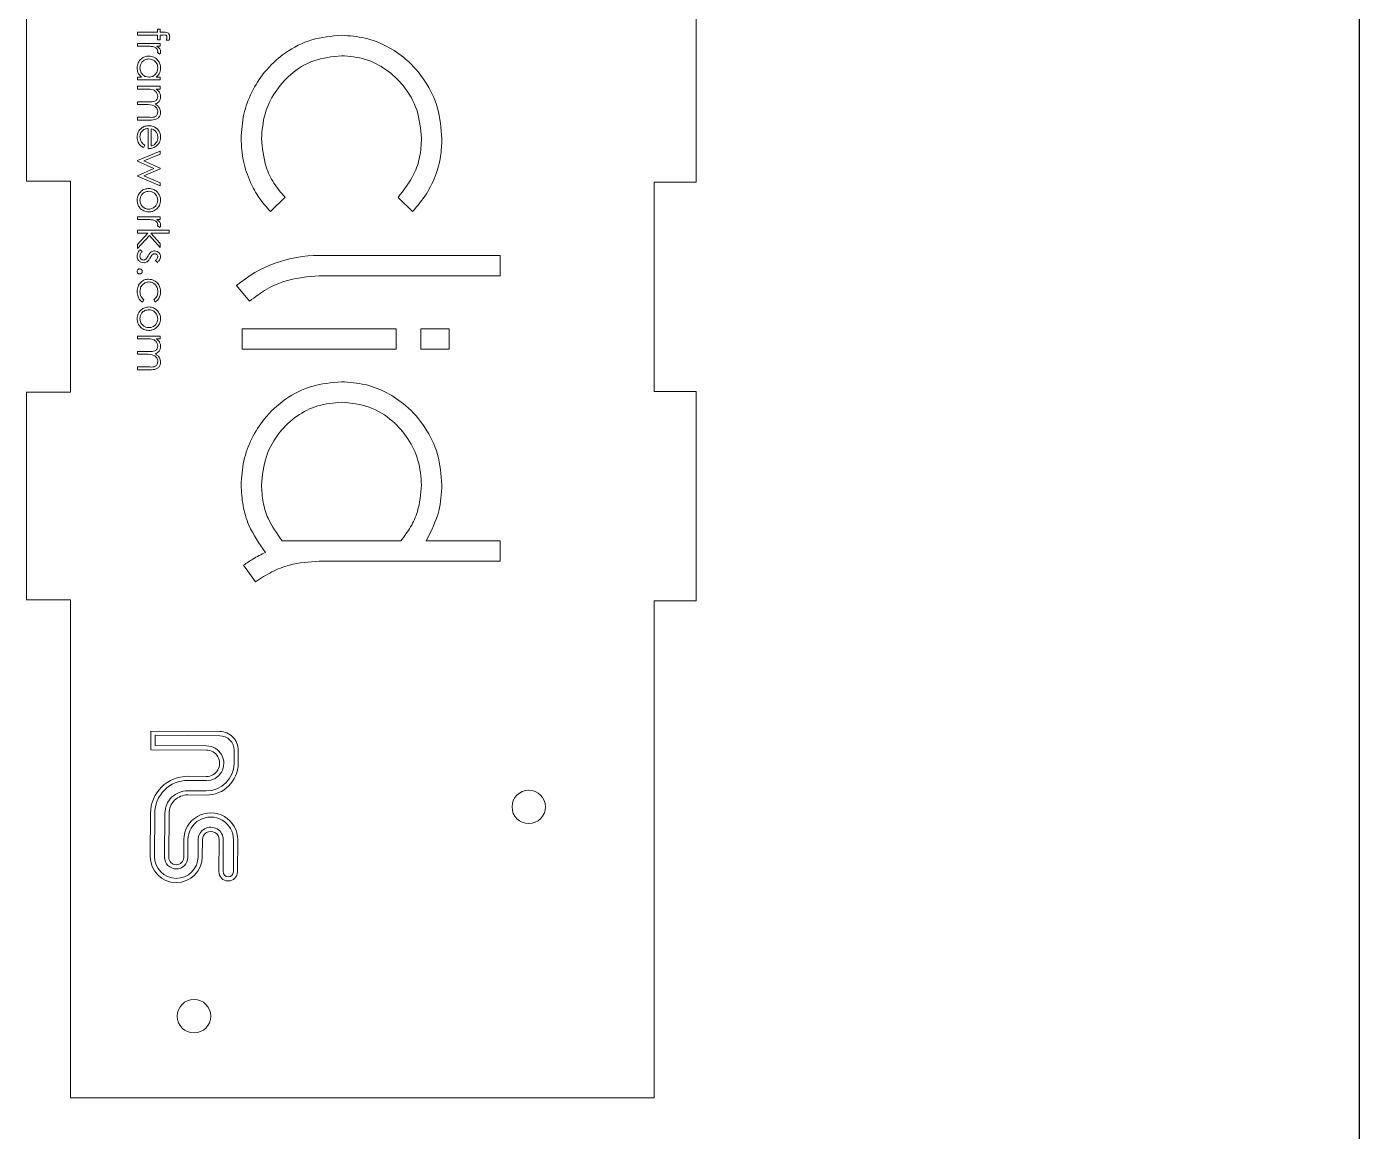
# Model space of a CAD drawing. Header units: millimetres. Extents: x -126 to 474, y -1584 to 2316.
# Drawn here: x 314.4 to 473.6, y -1437 to -1305.1 of the extents above; entities that cross this region are included whole.
import ezdxf

# ---------------------------------------------------------------- set-up
doc = ezdxf.new("R2010")
doc.units = ezdxf.units.MM

msp = doc.modelspace()

# ---------------------------------------------------------------- linework, layer by layer
at = {"color": 7, "linetype": 'Continuous'}
msp.add_line((473.61, -1184.23), (473.61, -1584.23), dxfattribs=at)
at = {"color": 7, "linetype": 'Continuous', "lineweight": 15}
for p, q in [((314.36, -1323.52), (314.36, -1298.72)), ((394.36, -1298.62), (394.36, -1323.62)), ((327.61, -1305.73), (329.99, -1305.73)), ((327.61, -1306.06), (327.61, -1305.73)), ((329.99, -1305.35), (330.32, -1305.35)), ((329.99, -1305.73), (329.99, -1305.35)), ((330.32, -1305.35), (330.32, -1305.73)), ((330.32, -1305.73), (330.75, -1305.73)), ((329.99, -1306.06), (327.61, -1306.06)), ((327.61, -1307.06), (330.32, -1307.06)), ((327.61, -1307.39), (327.61, -1307.06)), ((328.52, -1307.39), (327.61, -1307.39)), ((330.32, -1307.39), (329.92, -1307.39)), ((329.99, -1306.63), (329.99, -1306.06)), ((330.32, -1306.63), (329.99, -1306.63)), ((330.32, -1306.06), (330.32, -1306.63)), ((330.69, -1306.06), (330.32, -1306.06)), ((330.32, -1307.06), (330.32, -1307.39)), ((331.39, -1306.68), (331.04, -1306.68)), ((330.27, -1308.34), (329.99, -1308.16)), ((327.61, -1311.09), (328.08, -1311.09)), ((327.61, -1311.42), (327.61, -1311.09)), ((330.32, -1311.42), (327.61, -1311.42)), ((327.61, -1312.18), (330.32, -1312.18)), ((327.61, -1312.52), (327.61, -1312.18)), ((329.82, -1311.09), (330.32, -1311.09)), ((330.32, -1311.09), (330.32, -1311.42)), ((330.32, -1312.18), (330.32, -1312.52)), ((328.75, -1312.52), (327.61, -1312.52)), ((330.32, -1312.52), (329.85, -1312.52)), ((327.61, -1314.04), (328.99, -1314.04)), ((327.61, -1314.37), (327.61, -1314.04)), ((328.66, -1314.37), (327.61, -1314.37)), ((327.61, -1315.89), (329.08, -1315.89)), ((327.61, -1316.22), (327.61, -1315.89)), ((329.08, -1316.22), (327.61, -1316.22)), ((328.89, -1319.64), (328.89, -1317.22)), ((329.23, -1317.25), (329.23, -1319.31)), ((327.61, -1321.05), (330.32, -1319.93)), ((328.47, -1319.2), (328.31, -1319.5)), ((330.32, -1319.93), (330.32, -1320.28)), ((327.61, -1321.11), (327.61, -1321.05)), ((329.56, -1321.99), (327.61, -1321.11)), ((330.32, -1320.28), (328.37, -1321.09)), ((328.37, -1321.09), (330.32, -1321.97)), ((327.61, -1322.86), (329.56, -1321.99)), ((327.61, -1322.93), (327.61, -1322.86)), ((330.32, -1324.06), (327.61, -1322.93)), ((330.32, -1322.03), (328.37, -1322.89)), ((328.37, -1322.89), (330.32, -1323.71)), ((330.32, -1321.97), (330.32, -1322.03)), ((319.61, -1323.52), (314.36, -1323.52)), ((319.61, -1348.72), (319.61, -1323.52)), ((330.32, -1323.71), (330.32, -1324.06)), ((394.36, -1323.62), (389.36, -1323.62)), ((389.36, -1323.62), (389.36, -1348.62)), ((343.49, -1327.14), (345.24, -1325.44)), ((358.74, -1325.45), (360.48, -1327.14)), ((327.61, -1327.76), (330.32, -1327.76)), ((327.61, -1328.09), (327.61, -1327.76)), ((328.52, -1328.09), (327.61, -1328.09)), ((330.32, -1328.09), (329.92, -1328.09)), ((330.32, -1327.76), (330.32, -1328.09)), ((327.61, -1329.38), (331.41, -1329.38)), ((327.61, -1329.71), (327.61, -1329.38)), ((328.86, -1329.71), (327.61, -1329.71)), ((327.61, -1331.08), (328.86, -1329.71)), ((329.21, -1329.71), (330.32, -1330.94)), ((331.41, -1329.71), (329.21, -1329.71)), ((330.27, -1329.04), (329.99, -1328.86)), ((331.41, -1329.38), (331.41, -1329.71)), ((329.04, -1329.99), (327.61, -1331.56)), ((327.61, -1331.56), (327.61, -1331.08)), ((330.32, -1331.42), (329.04, -1329.99)), ((330.32, -1330.94), (330.32, -1331.42)), ((327.93, -1331.7), (328.18, -1331.92)), ((370.95, -1332.38), (349.31, -1332.38)), ((370.95, -1334.81), (370.95, -1332.38)), ((329.98, -1333.22), (329.75, -1333)), ((339.42, -1335.99), (340.99, -1337.85)), ((349.3, -1334.81), (349.31, -1334.81)), ((349.31, -1334.81), (349.31, -1334.81)), ((349.31, -1334.81), (370.95, -1334.81)), ((328.37, -1337.69), (328.19, -1337.97)), ((329.73, -1337.97), (329.56, -1337.69)), ((327.61, -1342.01), (330.32, -1342.01)), ((327.61, -1342.34), (327.61, -1342.01)), ((328.75, -1342.34), (327.61, -1342.34)), ((330.32, -1342.34), (329.85, -1342.34)), ((330.32, -1342.01), (330.32, -1342.34)), ((358.5, -1341.17), (340.13, -1341.17)), ((340.13, -1341.17), (340.13, -1343.6)), ((358.5, -1343.6), (358.5, -1341.17)), ((364.86, -1341.17), (361.48, -1341.17)), ((361.48, -1341.17), (361.48, -1343.6)), ((364.86, -1343.6), (364.86, -1341.17)), ((327.61, -1343.86), (328.99, -1343.86)), ((327.61, -1344.19), (327.61, -1343.86)), ((340.13, -1343.6), (358.5, -1343.6)), ((361.48, -1343.6), (364.86, -1343.6)), ((328.66, -1344.19), (327.61, -1344.19)), ((327.61, -1345.71), (329.08, -1345.71)), ((327.61, -1346.04), (327.61, -1345.71)), ((329.08, -1346.04), (327.61, -1346.04)), ((314.36, -1373.52), (314.36, -1348.72)), ((314.36, -1348.72), (319.61, -1348.72)), ((389.36, -1348.62), (394.36, -1348.62)), ((394.36, -1348.62), (394.36, -1373.62)), ((344.9, -1366.46), (359.08, -1366.46)), ((370.95, -1366.46), (362.1, -1366.46)), ((370.95, -1368.89), (370.95, -1366.46)), ((340.28, -1369.39), (341.72, -1371.36)), ((349.31, -1368.89), (370.95, -1368.89)), ((319.61, -1373.52), (314.36, -1373.52)), ((319.61, -1433), (319.61, -1373.52)), ((394.36, -1373.62), (389.36, -1373.62)), ((389.36, -1373.62), (389.36, -1433)), ((329.22, -1389.19), (329.21, -1391.42)), ((337.44, -1389.25), (329.22, -1389.19)), ((329.72, -1389.7), (329.71, -1390.92)), ((337.44, -1389.75), (329.72, -1389.7)), ((329.21, -1391.42), (335.85, -1391.46)), ((329.71, -1390.92), (335.86, -1390.96)), ((339.14, -1393.06), (339.15, -1391.48)), ((339.64, -1393.06), (339.65, -1391.48)), ((335.83, -1394.61), (333.63, -1394.6)), ((333.62, -1396.32), (335.82, -1396.34)), ((335.83, -1395.11), (333.63, -1395.1)), ((333.62, -1396.82), (335.82, -1396.84)), ((329.16, -1399.02), (329.13, -1404.16)), ((329.66, -1399.02), (329.63, -1404.16)), ((330.85, -1404.26), (330.88, -1399.03)), ((331.35, -1404.26), (331.38, -1399.03)), ((333.14, -1402.16), (333.13, -1404.27)), ((333.64, -1402.16), (333.63, -1404.27)), ((334.85, -1404.19), (334.86, -1402.17)), ((335.35, -1404.2), (335.36, -1402.17)), ((337.36, -1402.19), (337.34, -1405.99)), ((337.86, -1402.19), (337.84, -1405.99)), ((339.06, -1406), (339.08, -1402.2)), ((339.56, -1406), (339.58, -1402.2)), ((389.36, -1433), (319.61, -1433))]:
    msp.add_line(p, q, dxfattribs=at)
for centre in [(374.36, -1398.25), (334.36, -1423.25)]:
    msp.add_circle(centre, 2, dxfattribs=at)
for centre, radius, start, end in [((349.31, -1347.72), 15.34, 90, 130.1287), ((337.43, -1391.47), 2.22, 359.6339, 89.6339), ((337.43, -1391.47), 1.72, 359.6339, 89.6339), ((335.84, -1393.04), 2.08, 269.6339, 89.6339), ((335.84, -1393.04), 1.58, 269.6339, 89.6339), ((335.84, -1393.04), 3.8, 269.6339, 359.6339), ((335.84, -1393.04), 3.3, 269.6339, 359.6339), ((333.6, -1399.04), 4.44, 89.6339, 179.6339), ((333.6, -1399.04), 3.94, 89.6339, 179.6339), ((333.6, -1399.04), 2.72, 89.6339, 179.6339), ((333.6, -1399.04), 2.22, 89.6339, 179.6339), ((336.36, -1402.18), 3.22, 359.6339, 179.6339), ((336.36, -1402.18), 2.72, 359.6339, 179.6339), ((336.36, -1402.18), 1.5, 359.6339, 179.6339), ((336.36, -1402.18), 1, 359.6339, 179.6339), ((332.24, -1404.18), 3.11, 179.6339, 359.6339), ((332.24, -1404.18), 2.61, 179.6339, 359.6339), ((332.24, -1404.27), 1.39, 179.6339, 359.6339), ((332.24, -1404.27), 0.889, 179.6339, 359.6339), ((338.45, -1405.99), 1.11, 179.6339, 359.6339), ((338.45, -1405.99), 0.611, 179.6339, 359.6339)]:
    msp.add_arc(centre, radius, start, end, dxfattribs=at)
for points, knots in [([(330.75, -1305.73), (330.85, -1305.73), (331.04, -1305.73), (331.3, -1305.82), (331.44, -1306.04), (331.45, -1306.2), (331.46, -1306.27)], [0, 0, 0, 0, 0.281794, 0.559357, 0.779267, 1, 1, 1, 1]), ([(329.45, -1307.45), (329.28, -1307.43), (328.97, -1307.39), (328.66, -1307.39), (328.52, -1307.39)], [0, 0, 0, 0, 0.559637, 1, 1, 1, 1]), ([(329.92, -1307.39), (330.05, -1307.48), (330.22, -1307.61), (330.35, -1307.87), (330.36, -1307.99), (330.37, -1308.05)], [0, 0, 0, 0, 0.5587733, 0.7794962, 1, 1, 1, 1]), ([(331.13, -1306.34), (331.12, -1306.29), (331.12, -1306.21), (331.06, -1306.12), (330.93, -1306.03), (330.8, -1306.05), (330.69, -1306.06)], [0, 0, 0, 0, 0.249533, 0.374768, 0.499323, 1, 1, 1, 1]), ([(331.04, -1306.68), (331.07, -1306.62), (331.11, -1306.51), (331.12, -1306.39), (331.13, -1306.34)], [0, 0, 0, 0, 0.560541, 1, 1, 1, 1]), ([(331.46, -1306.27), (331.45, -1306.35), (331.44, -1306.49), (331.41, -1306.62), (331.39, -1306.68)], [0, 0, 0, 0, 0.559466, 1, 1, 1, 1]), ([(351.99, -1306.09), (350.78, -1306.2), (348.41, -1306.41), (345.21, -1308.06), (342.81, -1310.28), (341.18, -1312.85), (340.18, -1315.54), (340.05, -1317.45), (339.99, -1318.43)], [0, 0, 0, 0, 0.1885, 0.371572, 0.554017, 0.699016, 0.846918, 1, 1, 1, 1]), ([(363.99, -1318.43), (363.88, -1317.2), (363.68, -1314.77), (362.09, -1311.49), (359.93, -1309), (357.43, -1307.32), (354.81, -1306.29), (352.94, -1306.16), (351.99, -1306.09)], [0, 0, 0, 0, 0.193542, 0.379805, 0.562748, 0.706168, 0.850991, 1, 1, 1, 1]), ([(327.56, -1309.99), (327.59, -1309.78), (327.64, -1309.36), (328.02, -1308.9), (328.48, -1308.62), (328.81, -1308.59), (328.97, -1308.58)], [0, 0, 0, 0, 0.279589, 0.55936, 0.779595, 1, 1, 1, 1]), ([(328.97, -1308.91), (328.81, -1308.93), (328.49, -1308.98), (328.14, -1309.27), (327.93, -1309.62), (327.91, -1309.87), (327.9, -1310)], [0, 0, 0, 0, 0.2794135, 0.5590651, 0.7794874, 1, 1, 1, 1]), ([(328.97, -1308.58), (329.18, -1308.6), (329.6, -1308.65), (330.05, -1309.04), (330.32, -1309.51), (330.35, -1309.83), (330.37, -1310)], [0, 0, 0, 0, 0.279441, 0.559212, 0.779562, 1, 1, 1, 1]), ([(330.03, -1310), (330.02, -1309.84), (329.98, -1309.53), (329.7, -1309.16), (329.34, -1308.95), (329.09, -1308.92), (328.97, -1308.91)], [0, 0, 0, 0, 0.279804, 0.559329, 0.779732, 1, 1, 1, 1]), ([(330.03, -1307.99), (330.02, -1307.91), (329.98, -1307.75), (329.76, -1307.55), (329.57, -1307.49), (329.45, -1307.45)], [0, 0, 0, 0, 0.278429, 0.558862, 1, 1, 1, 1]), ([(329.99, -1308.16), (330, -1308.13), (330.02, -1308.07), (330.03, -1308.01), (330.03, -1307.99)], [0, 0, 0, 0, 0.560343, 1, 1, 1, 1]), ([(330.37, -1308.05), (330.36, -1308.11), (330.35, -1308.21), (330.3, -1308.3), (330.27, -1308.34)], [0, 0, 0, 0, 0.559564, 1, 1, 1, 1]), ([(342.42, -1318.43), (342.5, -1317.44), (342.67, -1315.5), (343.93, -1312.86), (345.89, -1310.6), (348.64, -1308.88), (350.86, -1308.65), (351.99, -1308.53)], [0, 0, 0, 0, 0.19442, 0.381319, 0.564571, 0.779387, 1, 1, 1, 1]), ([(351.99, -1308.53), (352.95, -1308.61), (354.84, -1308.78), (357.39, -1310.1), (359.57, -1312.15), (361.22, -1314.99), (361.44, -1317.27), (361.55, -1318.43)], [0, 0, 0, 0, 0.1880945, 0.3709838, 0.5535834, 0.7721372, 1, 1, 1, 1]), ([(328.08, -1311.09), (327.91, -1310.92), (327.62, -1310.6), (327.58, -1310.18), (327.56, -1309.99)], [0, 0, 0, 0, 0.558826, 1, 1, 1, 1]), ([(327.9, -1310), (327.92, -1310.16), (327.95, -1310.47), (328.23, -1310.84), (328.58, -1311.06), (328.83, -1311.08), (328.96, -1311.09)], [0, 0, 0, 0, 0.27978, 0.559343, 0.7796, 1, 1, 1, 1]), ([(328.96, -1311.09), (329.12, -1311.07), (329.44, -1311.04), (329.79, -1310.74), (330, -1310.38), (330.02, -1310.13), (330.03, -1310)], [0, 0, 0, 0, 0.2796485, 0.5591847, 0.7795177, 1, 1, 1, 1]), ([(330.37, -1310), (330.34, -1310.24), (330.29, -1310.68), (329.96, -1310.97), (329.82, -1311.09)], [0, 0, 0, 0, 0.5590817, 1, 1, 1, 1]), ([(330.03, -1313.39), (330.02, -1313.28), (329.99, -1313.07), (329.8, -1312.79), (329.39, -1312.52), (329.01, -1312.52), (328.75, -1312.52)], [0, 0, 0, 0, 0.186564, 0.373315, 0.560124, 1, 1, 1, 1]), ([(328.99, -1314.04), (329.23, -1314.05), (329.54, -1314.06), (329.84, -1313.87), (329.99, -1313.69), (330.02, -1313.51), (330.03, -1313.39)], [0, 0, 0, 0, 0.500557, 0.625857, 0.751381, 1, 1, 1, 1]), ([(330.37, -1313.45), (330.36, -1313.56), (330.33, -1313.77), (330.13, -1314.13), (329.87, -1314.24), (329.71, -1314.31)], [0, 0, 0, 0, 0.28077, 0.561493, 1, 1, 1, 1]), ([(329.85, -1312.52), (329.93, -1312.58), (330.07, -1312.68), (330.18, -1312.83), (330.23, -1312.89)], [0, 0, 0, 0, 0.560148, 1, 1, 1, 1]), ([(330.23, -1312.89), (330.27, -1312.99), (330.35, -1313.17), (330.36, -1313.37), (330.37, -1313.45)], [0, 0, 0, 0, 0.5598391, 1, 1, 1, 1]), ([(330.03, -1315.25), (330.03, -1315.17), (330.02, -1315.02), (329.91, -1314.8), (329.77, -1314.63), (329.38, -1314.36), (328.98, -1314.37), (328.66, -1314.37)], [0, 0, 0, 0, 0.125296, 0.250743, 0.376091, 0.501561, 1, 1, 1, 1]), ([(329.08, -1315.89), (329.31, -1315.9), (329.6, -1315.91), (329.87, -1315.71), (330, -1315.53), (330.02, -1315.36), (330.03, -1315.25)], [0, 0, 0, 0, 0.4994837, 0.6249204, 0.7506779, 1, 1, 1, 1]), ([(330.37, -1315.3), (330.36, -1315.42), (330.34, -1315.64), (330.15, -1315.93), (329.73, -1316.21), (329.35, -1316.22), (329.08, -1316.22)], [0, 0, 0, 0, 0.1869799, 0.373643, 0.5603092, 1, 1, 1, 1]), ([(329.71, -1314.31), (329.81, -1314.37), (330.01, -1314.5), (330.29, -1314.82), (330.34, -1315.12), (330.37, -1315.3)], [0, 0, 0, 0, 0.281323, 0.562121, 1, 1, 1, 1]), ([(327.56, -1318.25), (327.58, -1318.04), (327.62, -1317.63), (328.02, -1317.19), (328.48, -1316.93), (328.8, -1316.9), (328.96, -1316.89)], [0, 0, 0, 0, 0.279925, 0.558871, 0.779475, 1, 1, 1, 1]), ([(328.96, -1316.89), (329.14, -1316.9), (329.47, -1316.93), (329.74, -1317.12), (329.86, -1317.2)], [0, 0, 0, 0, 0.55938, 1, 1, 1, 1]), ([(328.31, -1319.5), (328.19, -1319.42), (327.94, -1319.27), (327.63, -1318.85), (327.59, -1318.47), (327.56, -1318.25)], [0, 0, 0, 0, 0.2809224, 0.5613901, 1, 1, 1, 1]), ([(328.89, -1317.22), (328.75, -1317.24), (328.45, -1317.27), (328.12, -1317.53), (327.93, -1317.86), (327.91, -1318.09), (327.9, -1318.21)], [0, 0, 0, 0, 0.27998, 0.559362, 0.779636, 1, 1, 1, 1]), ([(327.9, -1318.21), (327.91, -1318.32), (327.93, -1318.54), (328.09, -1318.92), (328.32, -1319.1), (328.47, -1319.2)], [0, 0, 0, 0, 0.280503, 0.561056, 1, 1, 1, 1]), ([(329.78, -1317.58), (329.69, -1317.49), (329.52, -1317.35), (329.32, -1317.28), (329.23, -1317.25)], [0, 0, 0, 0, 0.558751, 1, 1, 1, 1]), ([(329.23, -1319.31), (329.35, -1319.27), (329.61, -1319.19), (329.87, -1318.9), (330.01, -1318.59), (330.03, -1318.38), (330.03, -1318.27)], [0, 0, 0, 0, 0.280133, 0.559153, 0.779616, 1, 1, 1, 1]), ([(330.03, -1318.27), (330.02, -1318.13), (330, -1317.87), (329.85, -1317.67), (329.78, -1317.58)], [0, 0, 0, 0, 0.55951, 1, 1, 1, 1]), ([(330.37, -1318.26), (330.34, -1318.5), (330.29, -1318.93), (329.97, -1319.22), (329.83, -1319.35)], [0, 0, 0, 0, 0.558859, 1, 1, 1, 1]), ([(329.86, -1317.2), (330.03, -1317.36), (330.32, -1317.66), (330.35, -1318.07), (330.37, -1318.26)], [0, 0, 0, 0, 0.558483, 1, 1, 1, 1]), ([(339.99, -1318.43), (340.04, -1319.34), (340.15, -1321.14), (340.98, -1323.52), (342.09, -1325.55), (343.02, -1326.61), (343.49, -1327.14)], [0, 0, 0, 0, 0.282907, 0.561079, 0.779437, 1, 1, 1, 1]), ([(345.24, -1325.44), (344.77, -1324.89), (343.83, -1323.8), (342.71, -1321.43), (342.53, -1319.57), (342.42, -1318.43)], [0, 0, 0, 0, 0.28009, 0.557933, 1, 1, 1, 1]), ([(361.55, -1318.43), (361.51, -1319.16), (361.42, -1320.61), (360.6, -1323.1), (359.44, -1324.56), (358.74, -1325.45)], [0, 0, 0, 0, 0.2836841, 0.562384, 1, 1, 1, 1]), ([(360.48, -1327.14), (361.07, -1326.46), (362.24, -1325.09), (363.29, -1322.81), (363.89, -1320.57), (363.95, -1319.15), (363.99, -1318.43)], [0, 0, 0, 0, 0.280035, 0.557516, 0.776976, 1, 1, 1, 1]), ([(329.83, -1319.35), (329.67, -1319.44), (329.38, -1319.61), (329.04, -1319.63), (328.89, -1319.64)], [0, 0, 0, 0, 0.558882, 1, 1, 1, 1]), ([(327.56, -1325.79), (327.59, -1325.58), (327.63, -1325.17), (328.01, -1324.71), (328.47, -1324.43), (328.8, -1324.4), (328.96, -1324.39)], [0, 0, 0, 0, 0.279792, 0.559152, 0.779607, 1, 1, 1, 1]), ([(328.96, -1324.72), (328.8, -1324.74), (328.49, -1324.78), (328.13, -1325.06), (327.93, -1325.42), (327.91, -1325.67), (327.9, -1325.79)], [0, 0, 0, 0, 0.279607, 0.559169, 0.779481, 1, 1, 1, 1]), ([(328.96, -1324.39), (329.16, -1324.41), (329.51, -1324.44), (329.79, -1324.66), (329.92, -1324.76)], [0, 0, 0, 0, 0.55931, 1, 1, 1, 1]), ([(330.03, -1325.79), (330.01, -1325.63), (329.98, -1325.32), (329.68, -1324.97), (329.33, -1324.75), (329.08, -1324.73), (328.96, -1324.72)], [0, 0, 0, 0, 0.279469, 0.559313, 0.779547, 1, 1, 1, 1]), ([(329.92, -1324.76), (330.06, -1324.93), (330.32, -1325.23), (330.35, -1325.62), (330.37, -1325.79)], [0, 0, 0, 0, 0.558869, 1, 1, 1, 1]), ([(328.96, -1327.19), (328.75, -1327.17), (328.34, -1327.12), (327.88, -1326.74), (327.6, -1326.28), (327.58, -1325.95), (327.56, -1325.79)], [0, 0, 0, 0, 0.279514, 0.559431, 0.779475, 1, 1, 1, 1]), ([(327.9, -1325.79), (327.91, -1325.95), (327.95, -1326.26), (328.23, -1326.62), (328.59, -1326.82), (328.83, -1326.85), (328.96, -1326.86)], [0, 0, 0, 0, 0.279667, 0.559044, 0.779606, 1, 1, 1, 1]), ([(328.96, -1326.86), (329.11, -1326.84), (329.43, -1326.8), (329.78, -1326.51), (330, -1326.16), (330.02, -1325.91), (330.03, -1325.79)], [0, 0, 0, 0, 0.27961, 0.559423, 0.779661, 1, 1, 1, 1]), ([(330.37, -1325.79), (330.34, -1326.01), (330.3, -1326.4), (330.04, -1326.69), (329.92, -1326.82)], [0, 0, 0, 0, 0.559218, 1, 1, 1, 1]), ([(329.45, -1328.15), (329.28, -1328.13), (328.97, -1328.09), (328.66, -1328.09), (328.52, -1328.09)], [0, 0, 0, 0, 0.559623, 1, 1, 1, 1]), ([(329.92, -1326.82), (329.76, -1326.94), (329.47, -1327.15), (329.11, -1327.18), (328.96, -1327.19)], [0, 0, 0, 0, 0.559161, 1, 1, 1, 1]), ([(329.92, -1328.09), (330.05, -1328.19), (330.22, -1328.32), (330.35, -1328.57), (330.36, -1328.69), (330.37, -1328.75)], [0, 0, 0, 0, 0.5587733, 0.7794962, 1, 1, 1, 1]), ([(330.03, -1328.69), (330.02, -1328.61), (329.98, -1328.46), (329.76, -1328.25), (329.57, -1328.19), (329.45, -1328.15)], [0, 0, 0, 0, 0.278398, 0.5588, 1, 1, 1, 1]), ([(329.99, -1328.86), (330, -1328.83), (330.02, -1328.78), (330.03, -1328.72), (330.03, -1328.69)], [0, 0, 0, 0, 0.561087, 1, 1, 1, 1]), ([(330.37, -1328.75), (330.36, -1328.81), (330.35, -1328.91), (330.3, -1329), (330.27, -1329.04)], [0, 0, 0, 0, 0.559174, 1, 1, 1, 1]), ([(327.56, -1332.48), (327.59, -1332.31), (327.62, -1332.01), (327.84, -1331.8), (327.93, -1331.7)], [0, 0, 0, 0, 0.559249, 1, 1, 1, 1]), ([(328.35, -1333.27), (328.23, -1333.26), (328, -1333.23), (327.74, -1333.01), (327.59, -1332.75), (327.57, -1332.57), (327.56, -1332.48)], [0, 0, 0, 0, 0.2795212, 0.5592138, 0.779488, 1, 1, 1, 1]), ([(328.18, -1331.92), (328.1, -1332.01), (327.94, -1332.16), (327.91, -1332.37), (327.9, -1332.46)], [0, 0, 0, 0, 0.560594, 1, 1, 1, 1]), ([(327.9, -1332.46), (327.9, -1332.53), (327.92, -1332.66), (328.03, -1332.82), (328.17, -1332.92), (328.28, -1332.93), (328.33, -1332.94)], [0, 0, 0, 0, 0.2798444, 0.5597768, 0.779908, 1, 1, 1, 1]), ([(328.33, -1332.94), (328.39, -1332.93), (328.48, -1332.92), (328.56, -1332.87), (328.59, -1332.85)], [0, 0, 0, 0, 0.559605, 1, 1, 1, 1]), ([(328.59, -1332.85), (328.65, -1332.78), (328.76, -1332.65), (328.84, -1332.5), (328.87, -1332.44)], [0, 0, 0, 0, 0.558835, 1, 1, 1, 1]), ([(329.14, -1332.66), (329.09, -1332.76), (328.99, -1332.94), (328.83, -1333.08), (328.76, -1333.14)], [0, 0, 0, 0, 0.560648, 1, 1, 1, 1]), ([(328.87, -1332.44), (328.92, -1332.34), (329.02, -1332.16), (329.17, -1332.03), (329.24, -1331.97)], [0, 0, 0, 0, 0.560711, 1, 1, 1, 1]), ([(329.42, -1332.27), (329.36, -1332.34), (329.26, -1332.45), (329.18, -1332.59), (329.14, -1332.66)], [0, 0, 0, 0, 0.5591121, 1, 1, 1, 1]), ([(329.24, -1331.97), (329.31, -1331.93), (329.44, -1331.86), (329.59, -1331.85), (329.66, -1331.85)], [0, 0, 0, 0, 0.5596004, 1, 1, 1, 1]), ([(329.67, -1332.18), (329.62, -1332.18), (329.53, -1332.19), (329.46, -1332.25), (329.42, -1332.27)], [0, 0, 0, 0, 0.559196, 1, 1, 1, 1]), ([(329.66, -1331.85), (329.76, -1331.86), (329.97, -1331.87), (330.2, -1332.06), (330.35, -1332.29), (330.36, -1332.45), (330.37, -1332.53)], [0, 0, 0, 0, 0.279938, 0.559457, 0.779603, 1, 1, 1, 1]), ([(330.03, -1332.53), (330.03, -1332.48), (330.01, -1332.37), (329.91, -1332.26), (329.79, -1332.19), (329.71, -1332.18), (329.67, -1332.18)], [0, 0, 0, 0, 0.279358, 0.558948, 0.779464, 1, 1, 1, 1]), ([(329.75, -1333), (329.83, -1332.93), (329.98, -1332.8), (330.02, -1332.61), (330.03, -1332.53)], [0, 0, 0, 0, 0.562105, 1, 1, 1, 1]), ([(330.37, -1332.53), (330.36, -1332.61), (330.34, -1332.76), (330.2, -1333), (330.07, -1333.14), (329.98, -1333.22)], [0, 0, 0, 0, 0.279518, 0.559717, 1, 1, 1, 1]), ([(327.56, -1334.29), (327.57, -1334.25), (327.58, -1334.15), (327.66, -1334.05), (327.77, -1333.99), (327.84, -1333.99), (327.87, -1333.98)], [0, 0, 0, 0, 0.279677, 0.559249, 0.779563, 1, 1, 1, 1]), ([(327.87, -1334.6), (327.83, -1334.59), (327.74, -1334.58), (327.64, -1334.5), (327.57, -1334.4), (327.57, -1334.33), (327.56, -1334.29)], [0, 0, 0, 0, 0.279406, 0.559423, 0.77991, 1, 1, 1, 1]), ([(327.87, -1333.98), (327.92, -1333.99), (328.01, -1334), (328.11, -1334.08), (328.17, -1334.18), (328.18, -1334.26), (328.18, -1334.29)], [0, 0, 0, 0, 0.2795727, 0.5591243, 0.7792283, 1, 1, 1, 1]), ([(328.18, -1334.29), (328.18, -1334.34), (328.17, -1334.43), (328.08, -1334.53), (327.98, -1334.59), (327.91, -1334.6), (327.87, -1334.6)], [0, 0, 0, 0, 0.279686, 0.559342, 0.77948, 1, 1, 1, 1]), ([(328.76, -1333.14), (328.69, -1333.18), (328.56, -1333.26), (328.41, -1333.27), (328.35, -1333.27)], [0, 0, 0, 0, 0.559507, 1, 1, 1, 1]), ([(327.56, -1336.7), (327.58, -1336.49), (327.62, -1336.07), (327.98, -1335.58), (328.44, -1335.27), (328.78, -1335.23), (328.94, -1335.22)], [0, 0, 0, 0, 0.280044, 0.559664, 0.779814, 1, 1, 1, 1]), ([(328.97, -1335.55), (328.81, -1335.57), (328.48, -1335.62), (328.12, -1335.94), (327.93, -1336.32), (327.91, -1336.58), (327.9, -1336.71)], [0, 0, 0, 0, 0.279338, 0.558766, 0.779295, 1, 1, 1, 1]), ([(328.94, -1335.22), (329.16, -1335.25), (329.59, -1335.3), (330.07, -1335.72), (330.33, -1336.22), (330.35, -1336.56), (330.37, -1336.73)], [0, 0, 0, 0, 0.27937, 0.558814, 0.779333, 1, 1, 1, 1]), ([(330.03, -1336.71), (330.02, -1336.54), (329.99, -1336.21), (329.71, -1335.83), (329.36, -1335.59), (329.1, -1335.56), (328.97, -1335.55)], [0, 0, 0, 0, 0.280048, 0.559717, 0.77989, 1, 1, 1, 1]), ([(340.99, -1337.85), (341.67, -1337.34), (343.01, -1336.33), (345.81, -1335.13), (347.97, -1334.93), (349.3, -1334.81)], [0, 0, 0, 0, 0.280885, 0.560128, 1, 1, 1, 1]), ([(328.19, -1337.97), (328.08, -1337.89), (327.87, -1337.71), (327.62, -1337.28), (327.58, -1336.92), (327.56, -1336.7)], [0, 0, 0, 0, 0.280272, 0.560642, 1, 1, 1, 1]), ([(327.9, -1336.71), (327.92, -1336.93), (327.97, -1337.31), (328.25, -1337.58), (328.37, -1337.69)], [0, 0, 0, 0, 0.558834, 1, 1, 1, 1]), ([(329.56, -1337.69), (329.71, -1337.54), (329.99, -1337.26), (330.02, -1336.88), (330.03, -1336.71)], [0, 0, 0, 0, 0.558378, 1, 1, 1, 1]), ([(330.37, -1336.73), (330.34, -1337.01), (330.28, -1337.51), (329.9, -1337.83), (329.73, -1337.97)], [0, 0, 0, 0, 0.560601, 1, 1, 1, 1]), ([(327.56, -1339.94), (327.59, -1339.74), (327.63, -1339.32), (328.01, -1338.87), (328.47, -1338.59), (328.8, -1338.56), (328.96, -1338.54)], [0, 0, 0, 0, 0.279792, 0.559152, 0.779607, 1, 1, 1, 1]), ([(328.96, -1338.87), (328.8, -1338.89), (328.49, -1338.93), (328.13, -1339.22), (327.93, -1339.57), (327.91, -1339.82), (327.9, -1339.94)], [0, 0, 0, 0, 0.279607, 0.559169, 0.779481, 1, 1, 1, 1]), ([(328.96, -1338.54), (329.16, -1338.56), (329.51, -1338.6), (329.79, -1338.82), (329.92, -1338.91)], [0, 0, 0, 0, 0.55931, 1, 1, 1, 1]), ([(330.03, -1339.94), (330.01, -1339.78), (329.98, -1339.47), (329.68, -1339.12), (329.33, -1338.91), (329.08, -1338.88), (328.96, -1338.87)], [0, 0, 0, 0, 0.279469, 0.559313, 0.779547, 1, 1, 1, 1]), ([(329.92, -1338.91), (330.06, -1339.08), (330.32, -1339.38), (330.35, -1339.77), (330.37, -1339.94)], [0, 0, 0, 0, 0.558869, 1, 1, 1, 1]), ([(328.96, -1341.34), (328.75, -1341.32), (328.34, -1341.27), (327.88, -1340.89), (327.6, -1340.43), (327.58, -1340.11), (327.56, -1339.94)], [0, 0, 0, 0, 0.279514, 0.559431, 0.779475, 1, 1, 1, 1]), ([(327.9, -1339.94), (327.91, -1340.1), (327.95, -1340.41), (328.23, -1340.77), (328.59, -1340.97), (328.83, -1341), (328.96, -1341.01)], [0, 0, 0, 0, 0.279667, 0.559044, 0.779606, 1, 1, 1, 1]), ([(328.96, -1341.01), (329.11, -1340.99), (329.43, -1340.96), (329.78, -1340.66), (330, -1340.32), (330.02, -1340.07), (330.03, -1339.94)], [0, 0, 0, 0, 0.279564, 0.559449, 0.779674, 1, 1, 1, 1]), ([(330.37, -1339.94), (330.34, -1340.16), (330.3, -1340.56), (330.04, -1340.84), (329.92, -1340.97)], [0, 0, 0, 0, 0.559218, 1, 1, 1, 1]), ([(330.03, -1343.22), (330.02, -1343.11), (329.99, -1342.89), (329.8, -1342.61), (329.39, -1342.35), (329.01, -1342.34), (328.75, -1342.34)], [0, 0, 0, 0, 0.186564, 0.373315, 0.560124, 1, 1, 1, 1]), ([(329.92, -1340.97), (329.76, -1341.09), (329.47, -1341.31), (329.11, -1341.33), (328.96, -1341.34)], [0, 0, 0, 0, 0.559161, 1, 1, 1, 1]), ([(329.85, -1342.34), (329.93, -1342.4), (330.07, -1342.51), (330.18, -1342.65), (330.23, -1342.72)], [0, 0, 0, 0, 0.560148, 1, 1, 1, 1]), ([(328.99, -1343.86), (329.23, -1343.87), (329.54, -1343.88), (329.84, -1343.7), (329.99, -1343.51), (330.02, -1343.33), (330.03, -1343.22)], [0, 0, 0, 0, 0.500547, 0.62585, 0.751376, 1, 1, 1, 1]), ([(330.37, -1343.27), (330.36, -1343.38), (330.33, -1343.6), (330.13, -1343.95), (329.87, -1344.07), (329.71, -1344.14)], [0, 0, 0, 0, 0.28077, 0.561493, 1, 1, 1, 1]), ([(330.23, -1342.72), (330.27, -1342.82), (330.35, -1342.99), (330.36, -1343.19), (330.37, -1343.27)], [0, 0, 0, 0, 0.5598391, 1, 1, 1, 1]), ([(330.03, -1345.07), (330.03, -1344.99), (330.02, -1344.84), (329.91, -1344.63), (329.77, -1344.45), (329.38, -1344.19), (328.98, -1344.19), (328.66, -1344.19)], [0, 0, 0, 0, 0.1254229, 0.2507511, 0.3760976, 0.5015667, 1, 1, 1, 1]), ([(329.08, -1345.71), (329.31, -1345.72), (329.6, -1345.73), (329.87, -1345.53), (330, -1345.35), (330.02, -1345.18), (330.03, -1345.07)], [0, 0, 0, 0, 0.499503, 0.625053, 0.750668, 1, 1, 1, 1]), ([(330.37, -1345.13), (330.36, -1345.24), (330.34, -1345.46), (330.15, -1345.76), (329.73, -1346.04), (329.35, -1346.04), (329.08, -1346.04)], [0, 0, 0, 0, 0.186852, 0.3736314, 0.560301, 1, 1, 1, 1]), ([(329.71, -1344.14), (329.81, -1344.2), (330.01, -1344.32), (330.29, -1344.64), (330.34, -1344.95), (330.37, -1345.13)], [0, 0, 0, 0, 0.281323, 0.562121, 1, 1, 1, 1]), ([(351.99, -1347.47), (350.78, -1347.58), (348.41, -1347.79), (345.21, -1349.44), (342.81, -1351.66), (341.18, -1354.23), (340.18, -1356.92), (340.05, -1358.84), (339.99, -1359.81)], [0, 0, 0, 0, 0.188504, 0.371577, 0.554012, 0.69902, 0.84692, 1, 1, 1, 1]), ([(363.99, -1359.81), (363.88, -1358.58), (363.68, -1356.15), (362.09, -1352.87), (359.93, -1350.39), (357.43, -1348.7), (354.81, -1347.67), (352.94, -1347.54), (351.99, -1347.47)], [0, 0, 0, 0, 0.193542, 0.379805, 0.562748, 0.706167, 0.850987, 1, 1, 1, 1]), ([(351.99, -1349.91), (351.03, -1349.99), (349.14, -1350.16), (346.58, -1351.49), (344.41, -1353.53), (342.76, -1356.37), (342.53, -1358.65), (342.42, -1359.81)], [0, 0, 0, 0, 0.188089, 0.370985, 0.553588, 0.772133, 1, 1, 1, 1]), ([(361.55, -1359.81), (361.47, -1358.82), (361.31, -1356.88), (360.04, -1354.24), (358.08, -1351.98), (355.33, -1350.26), (353.11, -1350.03), (351.99, -1349.91)], [0, 0, 0, 0, 0.194414, 0.38131, 0.564564, 0.779386, 1, 1, 1, 1]), ([(339.99, -1359.81), (340.03, -1360.63), (340.13, -1362.27), (340.96, -1365.09), (342.16, -1366.81), (342.89, -1367.85)], [0, 0, 0, 0, 0.283789, 0.562859, 1, 1, 1, 1]), ([(342.42, -1359.81), (342.46, -1360.49), (342.54, -1361.85), (343.25, -1364.19), (344.27, -1365.6), (344.9, -1366.46)], [0, 0, 0, 0, 0.284078, 0.563081, 1, 1, 1, 1]), ([(359.08, -1366.46), (359.49, -1365.92), (360.31, -1364.86), (361.3, -1362.62), (361.46, -1360.88), (361.55, -1359.81)], [0, 0, 0, 0, 0.279363, 0.557326, 1, 1, 1, 1]), ([(362.1, -1366.46), (362.7, -1365.29), (363.78, -1363.2), (363.92, -1360.85), (363.99, -1359.81)], [0, 0, 0, 0, 0.555481, 1, 1, 1, 1]), ([(342.89, -1367.85), (342.39, -1368.11), (341.48, -1368.55), (340.65, -1369.13), (340.28, -1369.39)], [0, 0, 0, 0, 0.557618, 1, 1, 1, 1]), ([(341.72, -1371.36), (342.35, -1370.94), (343.62, -1370.12), (346.17, -1369.14), (348.11, -1368.98), (349.31, -1368.89)], [0, 0, 0, 0, 0.281238, 0.559649, 1, 1, 1, 1])]:
    msp.add_open_spline(points, degree=3, knots=knots, dxfattribs=at)

doc.saveas('drawing.dxf')
